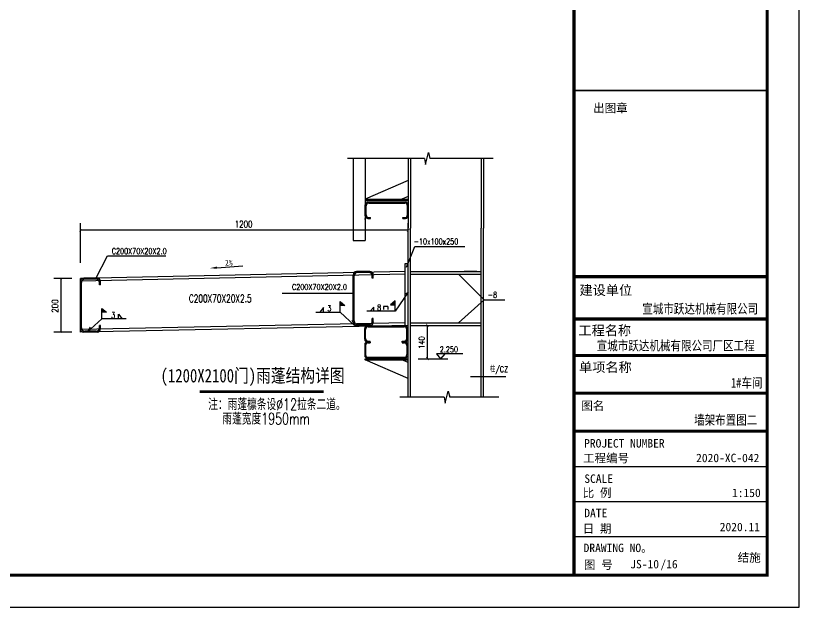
# Model space of a CAD drawing. Extents: x 69728788 to 149766163, y 20718153 to 43663798.
# Drawn here: x 74896003 to 74932569, y 21281714 to 21309329 of the extents above; entities that cross this region are included whole.
import ezdxf

# ---------------------------------------------------------------- set-up
doc = ezdxf.new("R2010")
doc.units = 0
doc.header["$LTSCALE"] = 1000
doc.header["$MEASUREMENT"] = 0
doc.linetypes.add('3', pattern=[5, 3, -2])
doc.linetypes.add('30', pattern=[0])
doc.layers.get('0').update_dxf_attribs({"linetype": 'CONTINUOUS'})
for name, color, linetype in [('AXIS', 3, 'CONTINUOUS'), ('DIM', 3, 'CONTINUOUS'), ('killer_tk3.0000', 1, 'CONTINUOUS'), ('PUB_TITLE', 4, 'CONTINUOUS'), ('TEXT', 7, 'CONTINUOUS'), ('ZHI', 7, 'CONTINUOUS'), ('图框', 253, 'CONTINUOUS')]:
    doc.layers.add(name, color=color, linetype=linetype)
doc.styles.add('-黑体', font='simhei.ttf')
doc.styles.add('3MM', font='simplex.shx', dxfattribs={"width": 0.7, "height": 700, "bigfont": 'hztxt.shx'})
doc.styles.add('DIM_FONT', font='SIMPLEX.shx', dxfattribs={"width": 0.8})
doc.styles.add('hztxt', font='romand_pkpm', dxfattribs={"bigfont": 'hztxt'})
doc.styles.add('ROMANS', font='romans.shx', dxfattribs={"width": 0.75, "height": 300, "bigfont": 'hztxt.shx'})
doc.styles.add('STYLESONG', font='宋体', dxfattribs={"width": 0.8})
doc.styles.add('WZX', font='simhei.ttf', dxfattribs={"width": 0.8})
doc.styles.add('宋体', font='', dxfattribs={"width": 0.8})
doc.styles.add('黑体', font='simhei.ttf', dxfattribs={"width": 0.6, "height": 4.3})
doc.styles.get('宋体').set_extended_font_data('SimSun')

# ---------------------------------------------------------------- blocks, each defined once
blk = doc.blocks.new('12565')
for p, q in [((74722966, 21391418), (74722966, 21387159)), ((74723590, 21391418), (74723590, 21387159)), ((74725819, 21391418), (74725819, 21387801)), ((74725819, 21391418), (74725819, 21387801)), ((74725931, 21391418), (74725931, 21387801)), ((74729603, 21391418), (74729603, 21387801)), ((74729603, 21391418), (74729603, 21387801)), ((74729714, 21391418), (74729714, 21387801)), ((74725819, 21390274), (74723590, 21389299)), ((74723590, 21389299), (74723590, 21389243)), ((74723590, 21389299), (74725819, 21389299)), ((74723590, 21389243), (74725819, 21389243)), ((74723729, 21389146), (74725680, 21389146)), ((74725819, 21389444), (74725488, 21389299)), ((74723590, 21388449), (74723590, 21389007)), ((74723631, 21388491), (74723631, 21388965)), ((74723771, 21389104), (74725638, 21389104)), ((74725777, 21388491), (74725777, 21388965)), ((74725819, 21388449), (74725819, 21389007)), ((74723771, 21388352), (74723868, 21388352)), ((74723868, 21388310), (74723868, 21388352)), ((74725541, 21388352), (74725638, 21388352)), ((74725541, 21388310), (74725541, 21388352)), ((74723590, 21388254), (74723590, 21388310)), ((74723729, 21388310), (74723868, 21388310)), ((74725541, 21388310), (74725680, 21388310)), ((74725931, 21379038), (74725931, 21387801)), ((74729603, 21379038), (74729603, 21387801)), ((74729714, 21379038), (74729714, 21387801)), ((74722966, 21387159), (74723590, 21387159)), ((74725819, 21387336), (74725819, 21387457)), ((74725819, 21382345), (74725819, 21387444)), ((74725819, 21379038), (74725819, 21387384)), ((74725652, 21385968), (74725819, 21385968)), ((74725652, 21382763), (74725652, 21385968)), ((74725652, 21385550), (74708818, 21385197)), ((74723833, 21385559), (74723134, 21385559)), ((74723780, 21385506), (74723186, 21385506)), ((74725931, 21385550), (74729603, 21385550)), ((74729375, 21385550), (74728708, 21385550)), ((74725652, 21385411), (74708818, 21385057)), ((74708818, 21382410), (74708818, 21385197)), ((74709692, 21385206), (74708993, 21385206)), ((74709639, 21385153), (74709045, 21385153)), ((74722959, 21382938), (74722959, 21385384)), ((74723011, 21382990), (74723011, 21385332)), ((74723955, 21385209), (74723955, 21385332)), ((74724007, 21385209), (74723955, 21385209)), ((74724007, 21385209), (74724007, 21385384)), ((74725931, 21385411), (74729598, 21385411)), ((74708818, 21382584), (74708818, 21385031)), ((74708870, 21382637), (74708870, 21384978)), ((74709814, 21384856), (74709814, 21384978)), ((74709867, 21384856), (74709814, 21384856)), ((74709867, 21384856), (74709867, 21385031)), ((74723955, 21382990), (74723955, 21383112)), ((74724007, 21383112), (74723955, 21383112)), ((74724007, 21382938), (74724007, 21383112)), ((74725652, 21382902), (74708818, 21382549)), ((74725819, 21382763), (74708818, 21382410)), ((74709814, 21382637), (74709814, 21382759)), ((74709867, 21382759), (74709814, 21382759)), ((74709867, 21382584), (74709867, 21382759)), ((74723833, 21382763), (74723134, 21382763)), ((74723780, 21382815), (74723186, 21382815)), ((74723697, 21382735), (74725648, 21382735)), ((74723739, 21382694), (74725606, 21382694)), ((74725931, 21382902), (74729603, 21382902)), ((74725931, 21382763), (74729603, 21382763)), ((74709692, 21382410), (74708993, 21382410)), ((74709639, 21382462), (74709045, 21382462)), ((74723558, 21382039), (74723558, 21382596)), ((74723600, 21382080), (74723600, 21382554)), ((74725746, 21382080), (74725746, 21382554)), ((74725788, 21382039), (74725788, 21382596)), ((74723697, 21381899), (74723837, 21381899)), ((74723697, 21381899), (74723837, 21381899)), ((74723739, 21381941), (74723837, 21381941)), ((74723739, 21381858), (74723837, 21381858)), ((74723837, 21381899), (74723837, 21381941)), ((74723837, 21381899), (74723837, 21381858)), ((74725509, 21381941), (74725606, 21381941)), ((74725509, 21381899), (74725509, 21381941)), ((74725509, 21381899), (74725648, 21381899)), ((74725509, 21381899), (74725648, 21381899)), ((74725509, 21381899), (74725509, 21381858)), ((74725509, 21381858), (74725606, 21381858)), ((74723558, 21381760), (74723558, 21381203)), ((74723600, 21381718), (74723600, 21381244)), ((74725746, 21381718), (74725746, 21381244)), ((74725788, 21381760), (74725788, 21381203)), ((74723590, 21380977), (74723590, 21381032)), ((74723590, 21381032), (74725819, 21381032)), ((74723697, 21381063), (74725648, 21381063)), ((74723739, 21381105), (74725606, 21381105)), ((74723590, 21380977), (74725819, 21380977)), ((74725819, 21380001), (74723590, 21380977)), ((74725819, 21380832), (74725488, 21380977)), ((74729043, 21380114), (74730884, 21380114))]:
    blk.add_line(p, q)
at = {"color": 4}
for p, q in [((74710797, 21383338), (74710984, 21383101)), ((74710797, 21383101), (74710797, 21383338))]:
    blk.add_line(p, q, dxfattribs=at)
at = {"color": 2, "linetype": 'ByBlock', "const_width": 22.5}
for points in [[(74726888, 21382688), (74726738, 21382838)], [(74726738, 21381107), (74726888, 21380957)]]:
    blk.add_lwpolyline(points, dxfattribs=at)
at = {"const_width": 145}
blk.add_lwpolyline([(74714996, 21379323), (74721429, 21379323)], dxfattribs=at)
for centre, radius, start, end in [((74723729, 21389007), 139, 90, 180), ((74725680, 21389007), 139, 0, 90), ((74723771, 21388965), 139, 90, 180), ((74725638, 21388965), 139, 0, 90), ((74723729, 21388449), 139, 180, 270), ((74723771, 21388491), 139, 180, 270), ((74725638, 21388491), 139, 270, 0), ((74725680, 21388449), 139, 270, 0), ((74723134, 21385384), 175, 90, 180), ((74723186, 21385332), 175, 90, 180), ((74723780, 21385332), 175, 0, 90), ((74723833, 21385384), 175, 0, 90), ((74708993, 21385031), 175, 90, 180), ((74709045, 21384978), 175, 90, 180), ((74709639, 21384978), 175, 0, 90), ((74709692, 21385031), 175, 0, 90), ((74723134, 21382938), 175, 180, 270), ((74723186, 21382990), 175, 180, 270), ((74723697, 21382596), 139, 90, 180), ((74723739, 21382554), 139, 90, 180), ((74723780, 21382990), 175, 270, 0), ((74723833, 21382938), 175, 270, 0), ((74725606, 21382554), 139, 0, 90), ((74725648, 21382596), 139, 0, 90), ((74708993, 21382584), 175, 180, 270), ((74709045, 21382637), 175, 180, 270), ((74709639, 21382637), 175, 270, 0), ((74709692, 21382584), 175, 270, 0), ((74723697, 21382039), 139, 180, 270), ((74723697, 21381760), 139, 90, 180), ((74723739, 21382080), 139, 180, 270), ((74723739, 21381718), 139, 90, 180), ((74725606, 21382080), 139, 270, 0), ((74725606, 21381718), 139, 0, 90), ((74725648, 21382039), 139, 270, 0), ((74725648, 21381760), 139, 0, 90), ((74723697, 21381203), 139, 180, 270), ((74723739, 21381244), 139, 180, 270), ((74725606, 21381244), 139, 270, 0), ((74725648, 21381203), 139, 270, 0)]:
    blk.add_arc(centre, radius, start, end)
at = {"layer": 'AXIS'}
for p, q in [((74726715, 21391106), (74726862, 21391725)), ((74726862, 21391725), (74726939, 21391418)), ((74726654, 21391418), (74722676, 21391418)), ((74726654, 21391418), (74726715, 21391106)), ((74730220, 21391418), (74726939, 21391418)), ((74725819, 21387300), (74725819, 21388068)), ((74719286, 21384440), (74722959, 21384440)), ((74727680, 21379038), (74725385, 21379038)), ((74727680, 21379038), (74727740, 21378726)), ((74727740, 21378726), (74727888, 21379345)), ((74727888, 21379345), (74727965, 21379038)), ((74730518, 21379038), (74727965, 21379038))]:
    blk.add_line(p, q, dxfattribs=at)
at = {"layer": 'AXIS', "color": 4}
for p, q in [((74725733, 21385779), (74726155, 21386852)), ((74726155, 21386852), (74728743, 21386852)), ((74709616, 21385198), (74710226, 21386363)), ((74710226, 21386363), (74713258, 21386363)), ((74729761, 21384088), (74728417, 21385411)), ((74725819, 21384478), (74725142, 21383492)), ((74725688, 21384404), (74725819, 21384478)), ((74722289, 21383997), (74722533, 21383795)), ((74722289, 21383454), (74722289, 21383997)), ((74725142, 21384035), (74724898, 21383833)), ((74725142, 21383492), (74725142, 21384035)), ((74729761, 21384088), (74728417, 21382902)), ((74729761, 21384088), (74730824, 21384088)), ((74709925, 21383644), (74710168, 21383442)), ((74709925, 21383101), (74709925, 21383644)), ((74721026, 21383454), (74722289, 21383454)), ((74721416, 21383692), (74721230, 21383454)), ((74721416, 21383454), (74721416, 21383692)), ((74722533, 21383795), (74722289, 21383795)), ((74722289, 21383454), (74723035, 21382763)), ((74725142, 21383492), (74723674, 21383492)), ((74724027, 21383701), (74723841, 21383492)), ((74724027, 21383492), (74724027, 21383701)), ((74724765, 21383743), (74724531, 21383743)), ((74724531, 21383743), (74724531, 21383589)), ((74724765, 21383743), (74724765, 21383589)), ((74724898, 21383833), (74725142, 21383833)), ((74709925, 21383101), (74709178, 21382410)), ((74710168, 21383442), (74709925, 21383442)), ((74711188, 21383101), (74709925, 21383101)), ((74709319, 21382675), (74709178, 21382410)), ((74722894, 21383028), (74723035, 21382763))]:
    blk.add_line(p, q, dxfattribs=at)
at = {"layer": 'AXIS', "color": 2}
for p, q in [((74726778, 21382763), (74727188, 21382763)), ((74726813, 21381032), (74726813, 21382763)), ((74726328, 21381032), (74727875, 21381032)), ((74726778, 21381032), (74727188, 21381032)), ((74727281, 21381278), (74727496, 21381032)), ((74728653, 21381278), (74727281, 21381278)), ((74727711, 21381278), (74727496, 21381032))]:
    blk.add_line(p, q, dxfattribs=at)
at = {"layer": 'AXIS', "color": 4}
for points in [[(74722289, 21383997), (74722289, 21383795), (74722533, 21383795)], [(74725142, 21384035), (74725142, 21383833), (74724898, 21383833)], [(74709925, 21383644), (74709925, 21383442), (74710168, 21383442)]]:
    blk.add_solid(points, dxfattribs=at)
at = {"layer": 'DIM'}
for p, q in [((74708818, 21386000), (74708818, 21388068)), ((74725819, 21387693), (74708818, 21387693)), ((74708368, 21385197), (74707447, 21385197)), ((74707822, 21382410), (74707822, 21385197)), ((74708368, 21382410), (74707447, 21382410))]:
    blk.add_line(p, q, dxfattribs=at)
at = {"layer": 'DIM', "const_width": 22.5}
for points in [[(74708893, 21387768), (74708743, 21387618)], [(74725744, 21387618), (74725894, 21387768)], [(74707865, 21385154), (74707781, 21385237)], [(74707781, 21382450), (74707865, 21382367)]]:
    blk.add_lwpolyline(points, dxfattribs=at)
at = {"layer": 'killer_tk3.0000', "color": 4, "linetype": '30'}
blk.add_line((74715902, 21385754), (74717245, 21385848), dxfattribs=at)
at = {"layer": 'killer_tk3.0000', "color": 4, "linetype": '3'}
blk.add_solid([(74715906, 21385694), (74715898, 21385814), (74715543, 21385729)], dxfattribs=at)
at = {"color": 4, "style": 'ROMANS', "width": 0.7}
for s, p in [('-10x100x250', (74726100, 21386961)), ('C200X70X20X2.0', (74710446, 21386463)), ('C200X70X20X2.0', (74719792, 21384600)), ('-8', (74729942, 21384198)), ('3', (74721621, 21383496)), ('8', (74724203, 21383534)), ('3', (74710416, 21383143)), ('柱/CZ', (74730050, 21380337))]:
    blk.add_text(s, height=300, dxfattribs=at).set_placement(p)
for s, height, style, width, p in [(' C200X70X20X2.5', 400, 'ROMANS', 0.7, (74714252, 21383955)), ('(1200X2100门)雨蓬结构详图', 700, 'WZX', 0.8, (74712977, 21379806))]:
    blk.add_text(s, height=height, dxfattribs=dict(style=style, width=width)).set_placement(p)
at = {"color": 2, "style": 'ROMANS', "width": 0.7}
blk.add_text('2.250', height=300, dxfattribs=at).set_placement((74727451, 21381368))
at = {"layer": 'DIM', "style": '3MM', "width": 0.8}
blk.add_text('1200', height=337.5, dxfattribs=at).set_placement((74716819, 21387843))
at = {"layer": 'DIM', "width": 0.8}
for s, height, rotation, style, p in [('2%', 300, 2, 'STYLESONG', (74716323, 21385850)), ('200', 337.5, 90, '3MM', (74707672, 21383417))]:
    blk.add_text(s, height=height, rotation=rotation, dxfattribs=dict(at, style=style)).set_placement(p)
at = {"layer": 'killer_tk3.0000', "color": 2, "linetype": '30', "style": 'DIM_FONT', "width": 0.8}
blk.add_text('140', height=300, rotation=90, dxfattribs=at).set_placement((74726663, 21381540))
at = {"layer": 'ZHI', "style": 'hztxt', "width": 0.7}
for s, p in [('注：雨蓬檩条设%%C12拉条二道。', (74715445, 21378363)), ('雨蓬宽度1950mm', (74716179, 21377620))]:
    blk.add_text(s, height=600, dxfattribs=at).set_placement(p)

msp = doc.modelspace()

# ---------------------------------------------------------------- linework, layer by layer
at = {"layer": 'PUB_TITLE'}
msp.add_lwpolyline([(74843468.9, 21281714.1), (74932568.9, 21281714.1), (74932568.9, 21344714.1), (74843468.9, 21344714.1)], close=True, dxfattribs=at)
at = {"layer": 'PUB_TITLE', "const_width": 150}
msp.add_lwpolyline([(74847218.9, 21283214.1), (74931068.9, 21283214.1), (74931068.9, 21343214.1), (74847218.9, 21343214.1)], close=True, dxfattribs=at)
at = {"layer": '图框', "color": 4}
for points, const_width in [([(74922055.1, 21343214.1), (74922055.1, 21283214.1)], 147.9), ([(74922055.1, 21297151), (74931036.2, 21297151)], 149.4), ([(74922055.1, 21295175.5), (74931038.9, 21295175.5)], 149.4), ([(74922055.1, 21293466.5), (74931068.9, 21293466.5)], 149.4), ([(74922055.1, 21291710.4), (74931068.9, 21291710.4)], 149.4), ([(74922055.1, 21289933.6), (74931068.9, 21289933.6)], 149.4), ([(74922055.1, 21288285.3), (74931068.9, 21288285.3)], 60.5), ([(74922055.1, 21286639.8), (74931068.9, 21286639.8)], 60.5), ([(74922055.1, 21285006.9), (74931068.9, 21285006.9)], 60.5)]:
    msp.add_lwpolyline(points, dxfattribs=dict(at, const_width=const_width))
at = {"layer": '图框', "color": 0}
for points, const_width in [([(74922055.1, 21305837.7), (74931068.9, 21305837.7)], 75), ([(74922518.9, 21297151), (74931036.2, 21297151)], 60.5)]:
    msp.add_lwpolyline(points, dxfattribs=dict(at, const_width=const_width))

# ---------------------------------------------------------------- block references
at = {"xscale": 0.9000000059604645, "yscale": 0.8999999985098839, "zscale": 0.9}
msp.add_blockref('12565', (7661084.6, 2050388.6), dxfattribs=at)

# ---------------------------------------------------------------- texts
at = {"insert": (74925259.2, 21295428.5), "char_height": 2.5, "width": 44.085, "attachment_point": 1}
msp.add_mtext('宣城嘉怡纸箱包装有限公司', dxfattribs=at)
at = {"layer": 'TEXT', "color": 3, "style": '-黑体', "width": 0.8}
for s, height, p in [('宣城市跃达机械有限公司', 450.225, (74925242.7, 21295425.2)), ('宣城市跃达机械有限公司厂区工程', 450.225, (74923116.1, 21293704.4)), ('1#车间', 450.22, (74929378.1, 21291970.8)), ('墙架布置图二', 450.22, (74927658.1, 21290236.6))]:
    msp.add_text(s, height=height, dxfattribs=at).set_placement(p)
at = {"layer": '图框', "color": 4}
for s, height, style, p in [('出图章', 394.42, '黑体', (74922947.8, 21304817.1)), ('建设单位', 450, '黑体', (74922312.5, 21296292)), ('工程名称', 450, '黑体', (74922262.7, 21294414.7)), ('单项名称', 450, '黑体', (74922292.7, 21292695.9)), ('图名', 394.42, '黑体', (74922396.6, 21290922.8)), ('工程编号', 394.42, '黑体', (74922473.8, 21288475.8)), ('2020-XC-042', 394.416, '宋体', (74927751.3, 21288489.5)), ('SCALE', 394.42, '黑体', (74922536.6, 21287522.6)), ('比 例', 394.42, '黑体', (74922460.5, 21286858.1)), ('1:150', 394.42, '宋体', (74929426, 21286859.7)), ('DATE', 394.42, '黑体', (74922534.5, 21285919.6)), ('日 期', 394.42, '黑体', (74922460.5, 21285188.9)), ('2020.11', 394.42, '宋体', (74928855.1, 21285267.5)), ('DRAWING NO。', 394.416, '黑体', (74922503.4, 21284292.6)), ('图 号', 394.42, '黑体', (74922516.5, 21283505))]:
    msp.add_text(s, height=height, dxfattribs=dict(at, style=style)).set_placement(p)
at = {"layer": '图框', "color": 0, "style": '黑体'}
msp.add_text('PROJECT NUMBER', height=394.416, dxfattribs=at).set_placement((74922527, 21289173))
at = {"layer": '图框', "color": 3, "style": '宋体'}
for s, p in [('结施', (74929691.9, 21283838.8)), ('JS-10', (74924679.8, 21283532.5)), ('/16', (74926086.4, 21283532.5))]:
    msp.add_text(s, height=394.42, dxfattribs=at).set_placement(p)

doc.saveas('drawing.dxf')
